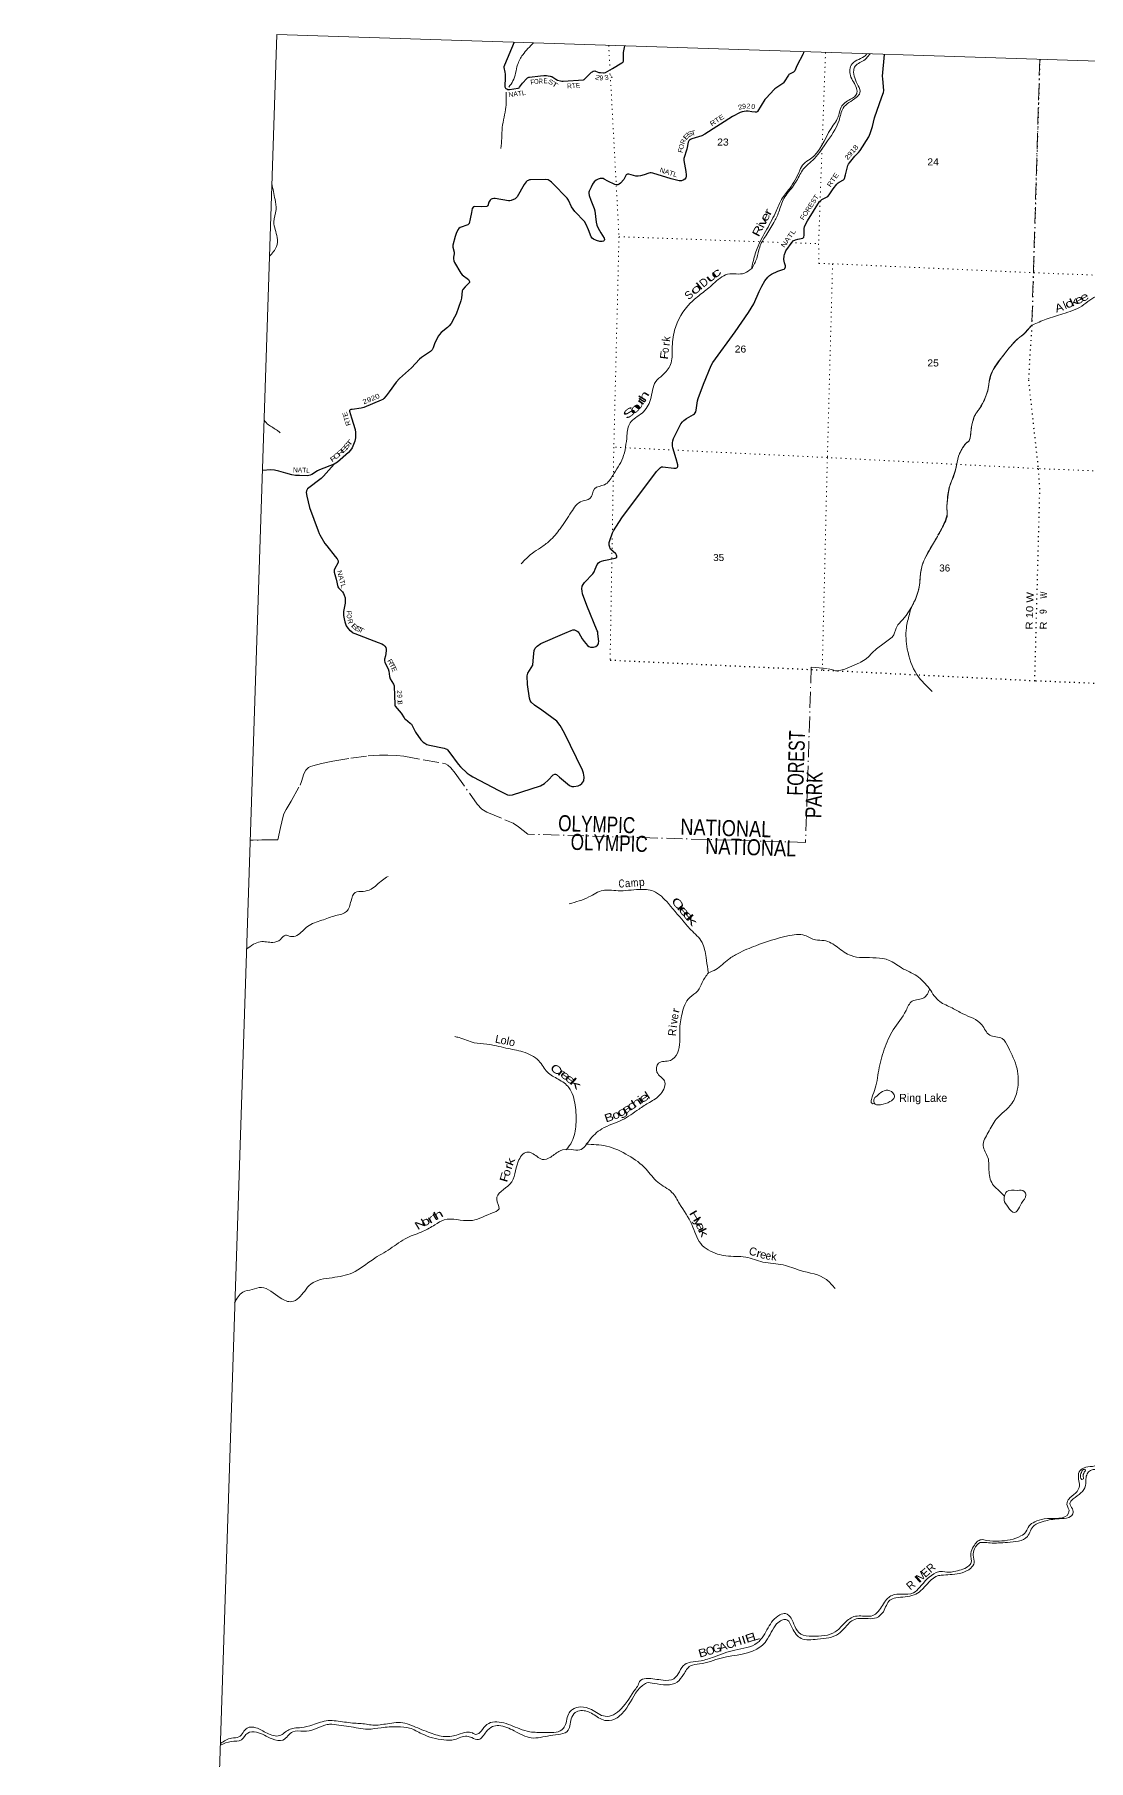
# Model space of a CAD drawing. Header units: feet. Extents: x -745759 to -493183, y 5472 to 195788.
# Drawn here: x -745759 to -719405, y 152644 to 195788 of the extents above; entities that cross this region are included whole.
import ezdxf
from ezdxf.enums import TextEntityAlignment as Align

# ---------------------------------------------------------------- set-up
doc = ezdxf.new("R2010")
doc.units = ezdxf.units.FT
doc.header["$LTSCALE"] = 80
doc.linetypes.add('DOT_DASHED', pattern=[7.7, 5, -1.2, 0.3, -1.2])
doc.linetypes.add('DOTTED', pattern=[1.5, 0.3, -1.2])
for name, color, linetype, lineweight in [('29', 7, 'Continuous', 25), ('39', 7, 'Continuous', 13), ('4', 7, 'Continuous', 13), ('44', 7, 'DOT_DASHED', 13), ('6', 7, 'DOTTED', 25), ('7', 7, 'DOTTED', 13)]:
    doc.layers.add(name, color=color, linetype=linetype, lineweight=lineweight)
doc.layers.add('30', color=7, linetype='Continuous')
doc.layers.add('41', color=7, linetype='Continuous')

msp = doc.modelspace()

# ---------------------------------------------------------------- linework, layer by layer
at = {"layer": '29'}
for points in [[(-733764.85, 195595.57), (-734007.14, 195024.53), (-734021.18, 194983.48), (-734023.88, 194960.01), (-733999.35, 194848.81), (-733993.11, 194793.37), (-733990.32, 194693.94), (-733999.59, 194503.88), (-733996.88, 194480.13), (-733991.73, 194465.11), (-733979.61, 194446.64), (-733971.52, 194439.07), (-733947.77, 194426.11), (-733921.86, 194417.47), (-733884.77, 194415.55), (-733662.65, 194444.66), (-733642.81, 194455.28), (-733630.41, 194469.32), (-733553.96, 194571.72), (-733452.82, 194689.68), (-733432.31, 194705.88), (-733416.57, 194715.95), (-733402.09, 194719.93), (-733380.5, 194723.17), (-733107.63, 194756.37), (-733022.66, 194760.97), (-732955.73, 194759.89), (-732916.33, 194756.65), (-732864.59, 194748.68), (-732841.31, 194741.53), (-732827.81, 194735.05), (-732720.44, 194667.84), (-732679.39, 194649.72), (-732609.22, 194627.03), (-732575.76, 194621.63), (-732540.98, 194622.01), (-732029.17, 194656.02), (-732015.52, 194661.6), (-732005.81, 194669.16), (-731856.91, 194821.22), (-731830.93, 194845.23), (-731809.34, 194859.28), (-731790.99, 194870.08), (-731779.12, 194873.32), (-731752.58, 194876.14), (-731731.62, 194874.4), (-731645.1, 194842.63), (-731609.64, 194836.59), (-731528.14, 194829.04), (-731513.56, 194831.19), (-731484.28, 194841.56), (-731308.28, 194936.38), (-731070.46, 195077.43), (-731052.09, 195093.68), (-731042.38, 195105.56), (-731033.74, 195122.85), (-731030.08, 195144.41), (-731034.64, 195313.2), (-731032.13, 195342.13), (-730999.92, 195502.34)], [(-726525.09, 195359.83), (-726525.85, 195344.3), (-726527.47, 195334.57), (-726540.42, 195306.49), (-726697.67, 195005.41), (-726750.93, 194880.91), (-726764.69, 194860.97), (-726778.99, 194848.51), (-726878.3, 194796.66), (-726898.81, 194784.78), (-726910.3, 194773.23), (-727013.24, 194602.22), (-727028.35, 194582.78), (-727047.78, 194564.76), (-727243.71, 194429.39), (-727267.91, 194411.11), (-727467.7, 194198.23), (-727499.22, 194161.44), (-727681.98, 193865.52), (-727692.78, 193855.8), (-727706.43, 193848.78), (-727721.92, 193846.08), (-727743.51, 193846.08), (-727819.07, 193858.04)], [(-726785.81, 190627.49), (-726727.21, 190658.55), (-726675.78, 190672.19), (-726550.4, 190694.33), (-726530.74, 190710.4), (-726524.26, 190725.52), (-726517.73, 190771.59), (-726514.32, 190938.12), (-726505.91, 190980.45), (-726488.64, 191025.82), (-726433.74, 191128.31), (-726129.18, 191611.3), (-726101.36, 191641.8), (-726075.2, 191663.15), (-725954.3, 191721.48), (-725925.17, 191742.63), (-725887.37, 191784.13), (-725788.35, 191931.04), (-725700.14, 192046.7), (-725663.92, 192080.11), (-725642.33, 192093.07), (-725531.85, 192151.8), (-725512.79, 192168.68), (-725501.99, 192192.45), (-725483.55, 192276.76), (-725419.61, 192511.64), (-725405.92, 192544.59), (-725382.17, 192583.48), (-725244, 192747.67), (-725159.8, 192840.57), (-725117.78, 192889.58), (-724896.4, 193229.44), (-724860.65, 193315.1), (-724808.78, 193488.13), (-724757.41, 193707.34), (-724571.47, 194231.49), (-724527.21, 194339.89), (-724522.06, 194390.54), (-724546.87, 194678.42), (-724553.12, 194750.37), (-724503.37, 195291.26)], [(-727819.07, 193858.04), (-727916.74, 193873.49), (-727964.27, 193873.09), (-728015, 193866.61), (-728062.5, 193855.81), (-728110.94, 193837.47), (-728307.09, 193741.29), (-728996.25, 193298.43), (-729070.78, 193257.49), (-729325.5, 193181.77), (-729355.72, 193166.64), (-729377.93, 193148.75), (-729398.9, 193129.92), (-729416.17, 193095.35), (-729449.77, 192918.14), (-729523.05, 192687.04), (-729527.13, 192641.52), (-729469.85, 192362.65), (-729462.6, 192278.72), (-729466.91, 192233.36), (-729474.94, 192206.21), (-729501.46, 192170.7), (-729540.32, 192144.78), (-729583.5, 192129.66), (-729640.31, 192129.13), (-729843.81, 192177.72), (-730299.21, 192319.77), (-730338.07, 192328.41), (-730365.69, 192328.74), (-730396.36, 192321.93), (-730518.09, 192279.35), (-730603.62, 192252.8), (-730666.23, 192244.16), (-730720.19, 192247.6), (-730895.64, 192293.3), (-730935.03, 192296), (-730962.44, 192279.35), (-731024.41, 192166.87), (-731104, 192069), (-731137.97, 192043.24), (-731170.36, 192034.6), (-731213.54, 192032.44), (-731245.71, 192039.35), (-731427.56, 192124.43)], [(-731427.56, 192124.43), (-731511.48, 192175.02), (-731543.86, 192187.99), (-731572.49, 192192.23), (-731617.27, 192190.15), (-731664.77, 192175.02), (-731714.42, 192149.1), (-731762.22, 192107.89), (-731809.42, 192049.72), (-731842.98, 191973.92), (-731891.46, 191874.73), (-731899.02, 191850.97), (-731900.16, 191823.14), (-731893.62, 191764.55), (-731851.61, 191646.94), (-731767.32, 191438.33), (-731751.69, 191380.78), (-731713.35, 191099.15), (-731694.89, 191025.64), (-731661.53, 190950.08), (-731598.71, 190829.86), (-731512.44, 190700.65), (-731502.85, 190664.91), (-731513.65, 190641.15), (-731535.24, 190621.7), (-731563.52, 190613.93), (-731625.91, 190615.22), (-731707.95, 190636.83), (-731781.36, 190669.23), (-731818.06, 190697.32), (-731841.32, 190727.11), (-731907.89, 190905.89), (-731969.19, 191040.82), (-732009.83, 191109.88), (-732246.91, 191362.31), (-732294.13, 191423.2), (-732329.63, 191477.35), (-732408.63, 191644.48), (-732443.1, 191693.25), (-732799.24, 192060.37), (-732834.96, 192099.41), (-732867.34, 192125.33), (-732919.16, 192153.42), (-732970.92, 192160.16), (-733355.27, 192157.74), (-733385.5, 192153.42), (-733413.85, 192142.04), (-733439.47, 192127.49), (-733465.38, 192105.89), (-733513.65, 192040.8), (-733694.23, 191729.98), (-733712.59, 191706.21), (-733744.4, 191684.71), (-733844.28, 191634.92), (-733870.19, 191628.44), (-733907.11, 191627.61), (-734241.54, 191691.09), (-734273.92, 191691.09), (-734317.49, 191682.75), (-734343.01, 191669.48), (-734368.91, 191643.56), (-734400.64, 191599.05), (-734426.13, 191509.62), (-734436.93, 191494.49), (-734452.5, 191488.26), (-734589.47, 191480.55), (-734758.62, 191490.17), (-734786.64, 191476.74), (-734812.59, 191436.16), (-734833.26, 191341.7), (-734868.15, 191176.57)], [(-734868.15, 191176.57), (-734892.67, 191060.5), (-734900.03, 191051.62), (-734923.78, 191034.34), (-735112.92, 190965.07), (-735146.15, 190941.44), (-735174.22, 190906.87), (-735216.37, 190813.75), (-735241.15, 190740.52), (-735298.36, 190524.48), (-735299.77, 190475.08), (-735268.14, 190347.33), (-735265.01, 190307.35), (-735281.09, 190226.35), (-735281.09, 190183.14), (-735272.63, 190134.93), (-735255.18, 190092.4), (-735098.66, 189822.36), (-735062.91, 189782.98), (-734910.03, 189661.71), (-734887.08, 189632.24), (-734882.76, 189612.8), (-734886.14, 189592.69), (-734988.34, 189479.48), (-735050.09, 189416.21), (-735069.94, 189381.67), (-735084.63, 189195.85), (-735102.26, 189129.73), (-735219.58, 188794.01), (-735258.31, 188721.09), (-735344.8, 188567.17), (-735387.98, 188508.84), (-735433.64, 188461.62), (-735592.01, 188340.33), (-735636.15, 188293.36), (-735658.93, 188256.08), (-735745.7, 188077.99), (-735790.63, 187957.94), (-735818.7, 187908.26), (-735861.34, 187860.8), (-736083.18, 187715.98), (-736136.88, 187672.76), (-736333, 187454.1), (-736634.81, 187186.68), (-736718.66, 187094.88), (-736887.24, 186857.29), (-736965.13, 186752.44), (-737025.58, 186685.47), (-737046.09, 186668.19), (-737089.19, 186644.84), (-737527.55, 186465.11), (-737594.29, 186445.99), (-737816.41, 186416.87), (-737849.23, 186411.1), (-737868.66, 186404.62), (-737883.78, 186387.34), (-737884.19, 186372.84), (-737831.23, 186208.54), (-737740.26, 185914.56), (-737729.42, 185838.6), (-737731.57, 185769.46), (-737733.73, 185702.49), (-737752.09, 185624.71), (-737782.31, 185540.46), (-737819.02, 185458.36), (-737855.72, 185397.87), (-737905.74, 185339.58), (-738180.91, 185101.33), (-738265.15, 185045.78)], [(-727636.25, 189360.2), (-727574.53, 189498.02), (-727494.72, 189630.2), (-727425.63, 189720.94), (-727379.22, 189764.14), (-727331.49, 189799.52), (-727172.34, 189870.77), (-727045.65, 189911.05), (-727014.35, 189926.17), (-726999.13, 189941.59), (-726980.88, 189980.18), (-726979.81, 190003.95), (-727006.62, 190082.36), (-727019.74, 190161.66), (-727015.42, 190252.39), (-727007.93, 190289.19), (-726985.2, 190351.77), (-726969.01, 190384.18), (-726817.88, 190598.06), (-726785.81, 190627.49)], [(-732502.27, 180824.83), (-732344.21, 180893.43), (-732301.71, 180906.45), (-732257.45, 180904.28), (-732221.82, 180893.49), (-732187.94, 180876.44), (-732167.85, 180858.92), (-732149.5, 180835.15), (-732065.65, 180679.84), (-732018.88, 180612.63), (-731930.36, 180517.58), (-731895.82, 180491.65), (-731859.14, 180476.56), (-731828.89, 180470.05), (-731783.55, 180472.21), (-731725.85, 180494.43), (-731682.08, 180524.06), (-731660.49, 180558.62), (-731654.01, 180584.55), (-731651.85, 180619.11), (-731671.28, 180809.23), (-731677.76, 180854.6), (-731687.02, 180884.7), (-731952.01, 181515.45), (-732059.11, 181807.94), (-732066.38, 181869.99), (-732070.7, 181934.8), (-732062.07, 181995.3), (-732041.43, 182042.28), (-732005.93, 182090.35), (-731799.57, 182307.67), (-731764.12, 182358.24), (-731739.41, 182426.23), (-731687.36, 182543.03), (-731655.09, 182580.77), (-731621.63, 182604.53), (-731579.53, 182626.14), (-731525.29, 182642.31), (-731242.73, 182697.44), (-731221.59, 182706.99), (-731201.71, 182725.52), (-731197.39, 182751.45), (-731203.86, 182777.37), (-731222.41, 182805.39), (-731353.2, 182925.97), (-731363.63, 182943.72), (-731376.58, 182969.65), (-731387.38, 183025.82), (-731386.14, 183087.62), (-731374.43, 183142.48), (-731308.59, 183328.28), (-731279.94, 183385.42), (-731070.52, 183704.03), (-730206.44, 184863.24), (-730110.35, 184963.71), (-730080.12, 184980.99), (-730045.66, 184984.64), (-729773.28, 184951.93), (-729722.81, 184950.75), (-729700.14, 184955.07), (-729681.79, 184970.19), (-729673.55, 184988.93), (-729675.31, 185028.52), (-729717.44, 185185.06), (-729799.01, 185458.68), (-729807.01, 185505.97), (-729807.01, 185577.27), (-729800.53, 185629.12), (-729783.48, 185689.07), (-729594.52, 186058.53), (-729559.8, 186104.41), (-729527.42, 186138.98), (-729492.88, 186167.06), (-729459.59, 186188.77), (-729281.39, 186289.54), (-729255.39, 186309.65), (-729238.11, 186333.42), (-729225.16, 186359.34), (-729213.66, 186393.81), (-729181.79, 186631.71), (-729165.79, 186687.73), (-729027.42, 187050.45), (-728841.94, 187513), (-728798.77, 187589.3), (-728237.04, 188354.53), (-727909.59, 188840.06), (-727774, 189052.6), (-727636.25, 189360.2)], [(-738265.15, 185045.78), (-738631.86, 184907.46), (-738686.67, 184882.43), (-738821.86, 184792.96), (-738869.22, 184771.76), (-738931.96, 184760.55), (-739130.92, 184761.96), (-739229.9, 184764.87), (-739327.06, 184780), (-739476.83, 184821.09), (-739654.15, 184872.89), (-739756.7, 184896.66), (-739852.78, 184903.14), (-740059.85, 184889.01)], [(-738265.15, 185045.78), (-738534.24, 184747.11), (-738590.84, 184693.58), (-738934.12, 184427.85), (-738951.65, 184400.94), (-738962.19, 184380.32), (-738966.51, 184341.43), (-738952.59, 184248.39), (-738881.39, 183965.06), (-738663.42, 183377.57)], [(-738663.42, 183377.57), (-738639.42, 183313.09), (-738628.14, 183282.48), (-738495.83, 183062.49), (-738452.16, 183005.88), (-738239.38, 182742.37)], [(-738239.38, 182742.37), (-738189.3, 182680.36), (-738165.51, 182634.73), (-738163.35, 182606.64), (-738168.2, 182587.34), (-738259.43, 182423.01), (-738268.86, 182397.79), (-738263.75, 182345.23), (-738217.99, 182169.32), (-738173.07, 181982.28), (-738156.61, 181954.56), (-738133.84, 181930.8)], [(-738133.84, 181930.8), (-738059.38, 181853.11), (-738035.98, 181815.94), (-738017.62, 181774.89), (-737994.95, 181705.76), (-737991.4, 181656.22), (-737990.64, 181619.34), (-737991.73, 181573.98), (-738029.04, 181364.29), (-738031.66, 181262.88), (-738018.7, 181180.78), (-737997.16, 181108.31), (-737963.66, 181010.11), (-737925.86, 180951.47), (-737881.62, 180899.93), (-737844.91, 180869.69), (-737812.53, 180843.76), (-737753.41, 180813.51), (-737169.12, 180588.28)], [(-736097.23, 178161.19), (-736081.13, 178138.63), (-736043.25, 178100.08), (-736000.07, 178069.83), (-735952.57, 178043.91), (-735881.85, 178021.91), (-735512.35, 177945.98), (-735477.59, 177933.73), (-735452.77, 177920.77), (-735436.57, 177903.48), (-735377.35, 177831.29), (-735167.36, 177549.6), (-735105.17, 177482.21), (-734936.77, 177326.66), (-734869.84, 177276.97), (-734797.72, 177230.74), (-734147.41, 176886.94), (-733934.99, 176786.55), (-733870.22, 176773.59), (-733810.96, 176783.95), (-733108.03, 177006.66), (-733006.62, 177063.09), (-732916.34, 177151.17), (-732790.72, 177279.13), (-732752.64, 177300.59), (-732730.27, 177300.73), (-732704.36, 177287.77), (-732634.41, 177226.58), (-732386.04, 177011.94), (-732324.38, 176989.63), (-732276.88, 176989.63), (-732167.05, 177007.02), (-732112.8, 177028.52), (-732073.93, 177063.09), (-732026.16, 177135.07), (-732013.48, 177222.96), (-732028.19, 177319.84), (-732054.51, 177400.11), (-732508.34, 178320.78), (-732615.85, 178519.2), (-732697.66, 178619.89), (-733074.75, 178894.82), (-733259.23, 179024.73), (-733336.95, 179102.51), (-733362.86, 179137.07), (-733384.59, 179197.73), (-733429.74, 179540.46), (-733442.84, 179755.7), (-733421.15, 179819.76), (-733297.39, 180024.14), (-733280.69, 180228.39), (-733269.44, 180388.65), (-733239.79, 180446.28), (-733192.29, 180502.45), (-733098.8, 180565.95), (-732502.27, 180824.83)], [(-737169.12, 180588.28), (-737078.26, 180553.25), (-737029.89, 180528.35), (-737001.83, 180502.43), (-736973.76, 180467.86), (-736965.81, 180425.22), (-736962.96, 180381.44), (-736985.41, 180255.19), (-737006.14, 180171.88), (-737006.14, 180137.32), (-736996.86, 180088.91), (-736913.37, 179935.7), (-736897.12, 179875.91), (-736881.47, 179741.96), (-736866.89, 179685.8), (-736780.53, 179547.53), (-736768.59, 179503.49), (-736758.41, 179260.24), (-736753.55, 179046.32), (-736747.08, 179018.24), (-736738.64, 179002.64), (-736589.66, 178823.26), (-736519, 178708.6), (-736504.19, 178692.02), (-736486.92, 178674.73), (-736366.44, 178577.29), (-736348.74, 178560.23), (-736335.79, 178545.11), (-736229.2, 178346.08), (-736097.23, 178161.19)]]:
    msp.add_lwpolyline(points, dxfattribs=at)
at = {"layer": '39'}
for points in [[(-733278.11, 195580.93), (-733549.82, 195282.4), (-733680.7, 195030.9), (-733795.34, 194627.25), (-733901.09, 194474.03)], [(-724944.47, 195304.99), (-725010.79, 195239.82), (-725200.11, 195144.14), (-725340.19, 195018.25), (-725343.58, 194725.44), (-725194.93, 194400.46), (-725198.25, 194315.74), (-725357.25, 194170.38), (-725590.88, 193973.38), (-725649.13, 193773.61), (-725841.81, 193437.64), (-726361.96, 192671.93), (-726523.72, 192559.01), (-726623, 192393.16), (-726876.82, 191938.34), (-727077.04, 191667.31), (-727213.53, 191375.63), (-727449.21, 190920.1), (-727692.05, 190436.58), (-727794.33, 190091.03), (-727826.6, 189936.72)], [(-727826.6, 189936.72), (-727701.68, 190190.47), (-727626.02, 190474.42), (-727475.67, 190759.51), (-727273.24, 191087.02), (-727149.87, 191352.95), (-727021.64, 191691.43), (-726776.98, 192015.28), (-726599.51, 192323.56), (-726505.44, 192459.31), (-726304.66, 192641.42), (-725979.68, 193059.13), (-725642.26, 193640.01), (-725539.46, 193947.14), (-725214.36, 194213.33), (-725118.99, 194330.84), (-725164.48, 194508.37), (-725274.28, 194898.52), (-725240.12, 194998.21), (-724989.7, 195160.21), (-724919.91, 195242.35), (-724867.16, 195302.7)], [(-733964.71, 194349.72), (-733972.14, 193975.49), (-734062.78, 193463.83), (-734075.14, 193199.65), (-734097.49, 192937.88)], [(-720809.59, 188526.71), (-720463.04, 188671.02), (-720046.24, 188806.36), (-719570.68, 189000.03), (-719157.19, 189256.72), (-719019.21, 189277.63), (-718777.44, 189373.3), (-718563.15, 189591.26), (-718302.46, 189706.4), (-718025.35, 189932.01), (-717510.68, 190196.9), (-717209.64, 190518.56), (-716814.2, 190881.01), (-716727.32, 191142.3), (-716664.37, 191616.65), (-716405.19, 192105.6), (-716304.44, 192463.33), (-716312.46, 192928.31), (-716173.93, 193272.45), (-716087.28, 193630.72), (-715973.47, 193755.6), (-715840.65, 193901.97)], [(-739823.61, 192058.63), (-739745.85, 191665.57), (-739718.69, 191411.96), (-739773.01, 191104.01), (-739691.53, 190714.54), (-739709.64, 190488.11), (-739883.63, 190244.57)], [(-727826.6, 189936.72), (-728004.55, 189822.41), (-728427.24, 189794.37), (-728787.72, 189551.79), (-729079.41, 189314.61), (-729354.99, 189076.81), (-729754.76, 188397.34), (-729813.52, 187926.87), (-729857.04, 187536.62), (-730056.95, 187273.66), (-730224.64, 187112.48), (-730357.21, 186663.06), (-730568.1, 186325.78), (-730866.06, 186082.78), (-730945.09, 185764.62), (-731051.79, 185203.08), (-731298.85, 184766.18), (-731507.65, 184533.87), (-731753.61, 184434.32), (-731872.24, 184186.39), (-732066.34, 184123.21), (-732337.22, 183850.88), (-732615.72, 183435.41), (-732881.82, 183130.57), (-733106.37, 182959.48), (-733319.74, 182816.24), (-733589.99, 182560.05)], [(-723884.58, 181292.33), (-723809.69, 181515.62), (-723755.37, 181622.04), (-723682.7, 181811.79), (-723630.88, 182025.1), (-723615.04, 182206.25), (-723560.72, 182524.39), (-723362.14, 182940.82), (-723153.31, 183287.49), (-723074.1, 183436.93), (-722942.82, 183751.68), (-722945.09, 184007.56), (-722940.56, 184059.64), (-722933.77, 184147.95), (-722875.09, 184509.88), (-722784.37, 184729.9), (-722764, 184786.51), (-722732.31, 184895.2), (-722662.15, 185214.47), (-722614.62, 185341.84), (-722577.27, 185413.17), (-722551.25, 185453.36), (-722473.16, 185566.02), (-722399.6, 185624.89), (-722376.97, 185663.94), (-722343.02, 185854.15), (-722322.65, 186020.02), (-722280.77, 186171.18), (-722269.45, 186217.04), (-722218.53, 186314.41), (-722135.91, 186429.32), (-722079.33, 186522.16), (-721923.16, 186894.65), (-721841.68, 187288.65), (-721549.71, 187748.9), (-721269.05, 188087.42), (-721124.19, 188219.89), (-721004.23, 188318.39), (-720974.81, 188354.62), (-720809.59, 188526.71)], [(-740019.53, 186143.92), (-739908.81, 186034.12), (-739682.48, 185889.2), (-739614.58, 185834.85)], [(-723311.41, 179367.02), (-723695.28, 179789.95), (-723934.81, 180421.5), (-723958.35, 180953.76), (-723884.58, 181292.33)], [(-740457.92, 172922.06), (-740284.28, 173045.66), (-740114.35, 173109.78), (-739798.29, 173093.47), (-739611.92, 173165.02), (-739486.73, 173271.28), (-739360.79, 173242.15), (-739196.31, 173270.11), (-738931.43, 173492.16), (-738578.45, 173646.14), (-738224.88, 173763.74), (-737954.51, 173868.4), (-737845.4, 174130.85), (-737738.33, 174340.84), (-737541.54, 174369.57), (-737343.73, 174424.52), (-737058.48, 174651.84), (-736919.74, 174743.43)], [(-732389.69, 174060.48), (-731896.94, 174229.24), (-731543.56, 174393.31), (-731383.98, 174399.23), (-731168.7, 174384.81), (-730640.97, 174416.86), (-730283.56, 174374.7), (-729910.4, 174065.25), (-729466.89, 173542.95), (-729347.07, 173409), (-729068.89, 173095.15), (-728968.61, 172719.52), (-728923.83, 172420.8), (-728910.12, 172334.38)], [(-723378.14, 171936.96), (-723697.73, 172256.31), (-724077.25, 172454.89), (-724390.54, 172644.84), (-725053.46, 172715.02), (-725342.07, 172762.59), (-725676.81, 172971.56), (-726015.14, 173140.25), (-726230.34, 173156.69), (-726498.29, 173268.11), (-726924.37, 173256.36), (-727724.73, 173010.65), (-728167.99, 172817.74), (-728401.58, 172673.27), (-728720.24, 172416.94), (-728910.12, 172334.38)], [(-728910.12, 172334.38), (-729065.84, 172090.94), (-729176.93, 171881.1), (-729375.06, 171715.05), (-729568.49, 171308.39), (-729626.82, 170900.53), (-729681.48, 170328.89), (-729860.26, 170141.88), (-730155.46, 170072.52), (-730194.6, 169845.75), (-730007.28, 169632.41), (-730100.72, 169306.72), (-730381.31, 169095.38), (-730644.13, 168925.78), (-731066.15, 168657.29), (-731573.19, 168432.52), (-731893.51, 168133.83), (-732122.29, 167906.33), (-732339.73, 167916.79), (-732617.4, 167883.13), (-732851.39, 167728.57), (-733069.51, 167670.36), (-733321.55, 167827.63), (-733449.74, 167850.79), (-733664.74, 167614.68), (-733874.56, 167047.03), (-734202.14, 166665.79), (-734144.52, 166437.28), (-734347.04, 166313.82), (-734874.34, 166138.32), (-735515.06, 166157.13), (-735749.81, 166034.92), (-736040.59, 165872.47), (-736438.2, 165712.13), (-736866.49, 165437.84), (-737294.54, 165169.59), (-737805.85, 164835.88), (-738319.01, 164712.36), (-738849.71, 164553.16), (-739003.85, 164377.31), (-739328.87, 164113.15), (-739613.73, 164205.02), (-740083.53, 164467.71), (-740317.44, 164418.2), (-740550.13, 164348.45), (-740758.34, 164084.15)], [(-723375.31, 171933.37), (-723519.57, 171705.93), (-723811.22, 171624.32), (-723967.73, 171387.96), (-724285.01, 170909.34), (-724511.89, 170421.15), (-724649.16, 169903.22), (-724755.98, 169390.16), (-724833.23, 169168.91), (-724822.84, 169073.55), (-724770.79, 169063.45), (-724753.78, 169071.59)], [(-723378.14, 171936.96), (-723125.71, 171615.89), (-722813.33, 171454.26), (-722546.71, 171308.55), (-722073.28, 171035.61), (-721875.78, 170773.38), (-721564.42, 170688.57), (-721413.2, 170480.66), (-721192.44, 169936.71), (-721187.34, 169397.09), (-721319.2, 169068.86), (-721709.7, 168677.94), (-721910.51, 168340.26), (-722040.52, 168007.91), (-721920.9, 167714.37), (-721892.42, 167359.71), (-721776.71, 167017.82), (-721638.68, 166885.18), (-721506.7, 166752.78)], [(-732461.32, 167911.33), (-732321.92, 168114.09), (-732222.44, 168542.58), (-732241.84, 169026.18), (-732398.07, 169466.62), (-732662.32, 169672.84), (-732933.79, 169849.05), (-733148.63, 170132.15), (-733545.33, 170355.64), (-733971.18, 170452.99), (-734449.55, 170548.33), (-734766.75, 170586.91), (-735144.93, 170716.75), (-735246.94, 170738.89)], [(-724747.57, 169213.39), (-724636.12, 169308.74), (-724465.24, 169397.06), (-724294.32, 169331.84), (-724257.91, 169231.43), (-724369.47, 169112.52), (-724602.4, 169036.71), (-724736.95, 169052.03), (-724771.66, 169144.3), (-724747.57, 169213.39)], [(-731971.43, 168049.98), (-731457, 167999.7), (-730911.41, 167766.39), (-730468.78, 167427.98), (-730173.1, 167097.29), (-729819.88, 166845.18), (-729631.3, 166561.08), (-729320.96, 166037.9), (-729101.38, 165566.72), (-728680, 165303.88), (-728472.03, 165257.43), (-727975.02, 165226.01), (-727544.08, 165104.22), (-727038.58, 165032.07), (-726610.28, 164894.23), (-725957.55, 164666.86), (-725742.59, 164438.3)], [(-721506.7, 166752.78), (-721449.83, 166865.73), (-721182.39, 166895.76), (-721009.96, 166868.86), (-720969.05, 166780.4), (-721079.9, 166576.61), (-721186.17, 166386.78), (-721250.35, 166344.83), (-721414.64, 166476.47), (-721514.75, 166650.06), (-721506.7, 166752.78)], [(-719889.83, 158897.68), (-719940.66, 159093.6), (-719867.44, 159211.98), (-719689.77, 159370.75), (-719634.04, 159505.96), (-719653.52, 159678.45), (-719634.32, 159859.53), (-719527.73, 159954.39), (-719308.24, 159996.37), (-719059.75, 160057.44), (-718569.02, 160226.28), (-718490.51, 160273.74), (-718351.02, 160436.01), (-718195.3, 160549.16), (-717840.9, 160739.45), (-717767.96, 160799.25), (-717665.64, 160991.25), (-717501.98, 161049.55), (-716923.69, 161136.19), (-716636.98, 161143.25), (-716506.73, 161172.54), (-716326.49, 161242.31), (-716138.71, 161247.14), (-715921.89, 161220.54), (-715656.34, 161099.12), (-715350.32, 161135.73), (-715158.5, 161243.44), (-714950.89, 161342.45), (-714655.18, 161373.4), (-714321.31, 161554.39), (-714141.74, 161658.54), (-713625.77, 161802.15), (-713450.39, 161799.38), (-713337.04, 161809.13), (-713147.4, 161912.88), (-712894.22, 162042.45), (-712546.64, 162212.81), (-712292.08, 162223.13), (-712140.58, 162279.88), (-711877.8, 162499.99), (-711412.35, 162847.6), (-711007.28, 162940.97), (-710793.23, 162946.8), (-710697.18, 163132.99), (-710619.86, 163253.22), (-710492.02, 163375.54), (-710317.86, 163599.09), (-710079.45, 163763.59), (-709989.33, 163798.47), (-709871.81, 163829.41)], [(-741112.85, 153024.32), (-740838.48, 153118.63), (-740585.49, 153162.26), (-740428.82, 153329.01), (-740210.11, 153350.82), (-739815.31, 153181.95), (-739546.05, 153155.34), (-739299.86, 153363.97), (-739031.19, 153373.74), (-738754.74, 153427.66), (-738502.74, 153526.98), (-738380.79, 153550.53), (-738147.71, 153527.34), (-737898.83, 153495.45), (-737419.43, 153426.33), (-737093.18, 153464.18), (-736680.88, 153484.54), (-736379.55, 153452.64), (-736076.45, 153311.57), (-735521.74, 153156.7), (-735257.02, 153168.64), (-734947.17, 153251.57), (-734825.57, 153214.52), (-734655.79, 153171.57), (-734464.93, 153358.11), (-734308.34, 153493.45), (-734146.1, 153515.44), (-733761.96, 153383.35), (-733337.1, 153209.27), (-732864.89, 153265.69), (-732415.87, 153399.78), (-732322.27, 153729.5), (-732204.03, 153864.31), (-732057.67, 153892.97), (-731763.45, 153782.56), (-731462.44, 153639.55), (-731191.25, 153713.88), (-730949.52, 153963.09), (-730560.76, 154515.71), (-730451.25, 154582.17), (-730266.11, 154570.94), (-729689.87, 154605.14), (-729529.06, 154796.89), (-729359.4, 155008.49), (-729131.61, 155056.22), (-728589.23, 155204.87), (-727589.28, 155499.4), (-727465, 155633.98), (-727202.38, 156056.13), (-727071.54, 156152.07), (-726973.99, 156170.51), (-726812.94, 155956.16), (-726589.18, 155694.94), (-726180.47, 155675.03), (-725652.74, 155810.11), (-725510.25, 155946), (-725286.21, 156155.49), (-725137.44, 156194.17), (-724709.03, 156213.9), (-724533.76, 156362.66), (-724369.08, 156653.25), (-724225.8, 156706.28), (-723766.9, 156783.42), (-723603.52, 156886.17), (-723153, 157264.67), (-723027.33, 157279.99), (-722810.87, 157295.83), (-722348.89, 157451.64), (-722263.04, 157583.67), (-722289.93, 157772.6), (-722253.4, 157932.81), (-722112.14, 158088.95), (-722025.14, 158095.68), (-721862.31, 158081.27), (-721432.04, 158096.9), (-720934.12, 158243.23), (-720855.93, 158385.66), (-720761.94, 158519.39), (-720560.61, 158612.59), (-720198.86, 158681.38), (-719796.39, 158811.22), (-719807.77, 158932.88), (-719873.13, 159066.74), (-719787.98, 159180.61), (-719594.51, 159330.68), (-719482.43, 159514.22), (-719466.32, 159719.67), (-719419.44, 159835.03), (-719334.02, 159904.44), (-719129.97, 159912.68), (-718870.11, 159955.12)], [(-719534.13, 159790.99), (-719509.61, 159850.65), (-719483.46, 159900.14), (-719510.79, 159923.42), (-719580.42, 159845.31), (-719603.28, 159724.98), (-719571.09, 159671.21), (-719532.27, 159683.84), (-719541.83, 159748.86), (-719534.13, 159790.99)], [(-741111.71, 153070.78), (-740829.95, 153203.02), (-740651.13, 153232.46), (-740440.04, 153454.7), (-740221.96, 153460.38), (-739944.81, 153326.38), (-739628.47, 153265.61), (-739398.74, 153414.28), (-739264.16, 153451.48), (-739094.1, 153467.1), (-738803.08, 153532.58), (-738417.6, 153640.85), (-738214.17, 153632.95), (-737806.73, 153580.77), (-737460.94, 153551.18), (-737300.44, 153528.79), (-736936, 153563.13), (-736499.77, 153576.5), (-736280.9, 153499.31), (-735863.78, 153333.62), (-735496.19, 153242.58), (-735163.43, 153292.29), (-734957.32, 153352.98), (-734808.9, 153331.05), (-734723.48, 153297.43), (-734631.27, 153334.26), (-734483.17, 153510.34), (-734306.01, 153604.48), (-734084.46, 153595.88), (-733624.81, 153434.59), (-733377.58, 153360.34), (-733011.01, 153346.11), (-732572.65, 153413.95), (-732500.46, 153506.1), (-732390.75, 153835.19), (-732310.9, 153916.95), (-732098.51, 153983.45), (-731832.76, 153918.59), (-731490.48, 153747.72), (-731283.23, 153786.14), (-731089.83, 153934.19), (-730725.2, 154437.24), (-730653.84, 154559.73), (-730631.25, 154621.48), (-730461.16, 154689.63), (-730043.09, 154651.18), (-729769.29, 154689.04), (-729495.1, 155046.09), (-729353.76, 155101.21), (-729090.11, 155137.44), (-728777.84, 155230.38), (-728246.59, 155403.7), (-727686.91, 155581.99), (-727530.52, 155763.8), (-727293.8, 156142.51), (-727122.96, 156281.34), (-726980.47, 156314.2), (-726839.8, 156197.62), (-726748.53, 156004.17), (-726601.03, 155804.49), (-726306.53, 155752.65), (-725739.7, 155855.91), (-725528.22, 156053.77), (-725268.79, 156239.67), (-725098.66, 156257.31), (-724764.91, 156280.72), (-724634.9, 156406.99), (-724421.72, 156699.74), (-724318.1, 156770.47), (-724072.81, 156801.36), (-723781.04, 156834.48), (-723628.4, 156971.99), (-723214.61, 157339.79), (-723102.41, 157371.8), (-722899.54, 157349.78), (-722771.78, 157367.04), (-722417.89, 157492.71), (-722348.5, 157564.77), (-722346.61, 157819.25), (-722279.39, 157990.39), (-722185.72, 158116.05), (-722091.09, 158162.89), (-721950.58, 158145.31), (-721642.66, 158127.3), (-721095.02, 158255.54), (-720967.81, 158361.72), (-720891.55, 158506.24), (-720748.39, 158607.76), (-720515.47, 158683.57), (-719904.6, 158829.56), (-719889.83, 158897.68)]]:
    msp.add_spline(points, degree=3, dxfattribs=at)
at = {"layer": '4'}
msp.add_lwpolyline([(-739699.92, 195787.95), (-708889.59, 194791.67), (-678077.93, 193837.75), (-647264.98, 192926.23), (-616450.81, 192057.09), (-585635.48, 191230.34), (-554819.03, 190445.97), (-524001.53, 189704), (-493183.05, 189004.41), (-497222.97, 5471.78), (-528293.91, 6177.09), (-559363.85, 6925.15), (-590432.73, 7715.93), (-621500.49, 8549.46), (-652567.08, 9425.72), (-683632.43, 10344.71), (-714696.49, 11306.44), (-745759.19, 12310.89)], close=True, dxfattribs=at)
msp.add_lwpolyline([(-739699.92, 195787.95), (-708889.59, 194791.67), (-678077.93, 193837.75), (-647264.98, 192926.23), (-616450.81, 192057.09), (-585635.48, 191230.34), (-554819.03, 190445.97), (-524001.53, 189704), (-493183.05, 189004.41), (-497222.97, 5471.78), (-528293.91, 6177.09), (-559363.85, 6925.15), (-590432.73, 7715.93), (-621500.49, 8549.46), (-652567.08, 9425.72), (-683632.43, 10344.71), (-714696.49, 11306.44), (-745759.19, 12310.89)], close=True, dxfattribs=at)
at = {"layer": '44'}
for p, q in [((-720622.65, 195166.06), (-720822.86, 188519.4)), ((-739673.98, 175659.07), (-740365.21, 175650.99))]:
    msp.add_line(p, q, dxfattribs=at)
for points in [[(-726335.49, 179972.83), (-725904.53, 179934.13), (-725772.52, 179894.82), (-725730.74, 179885.74), (-725692.17, 179882.62), (-725646.15, 179886.52), (-725595.73, 179895.75), (-725495.89, 179925.66), (-725115.02, 180088.4), (-724987.62, 180161.42), (-724916.03, 180221.83), (-724813.37, 180329.01), (-724707.89, 180430.67), (-724513.67, 180573.24), (-724309.87, 180723.08), (-724269.16, 180780.2), (-724217.96, 180950.05), (-724175.21, 181029.48), (-724054.27, 181159.48), (-723962.06, 181265.55), (-723833.48, 181471.63), (-723724.6, 181699.73), (-723650.83, 181927.03), (-723622.12, 182088.67), (-723609.63, 182318.8), (-723563.21, 182520.31), (-723537.27, 182597.54), (-723473.38, 182735.55), (-723100.71, 183389.46), (-722976.56, 183647.5), (-722935.49, 183792.74), (-722947.83, 183995.75), (-722917.48, 184295.47), (-722879.29, 184482.95), (-722802.78, 184687.82), (-722727.03, 184902.76), (-722702.39, 185025.56), (-722652.89, 185247.32), (-722551.35, 185452.69), (-722475.35, 185566.7), (-722388.62, 185634.02), (-722367.59, 185698.2), (-722352.31, 185785.1), (-722321.41, 186031.24), (-722268.86, 186216.23), (-722216.92, 186319.37), (-722115.34, 186453.53), (-722080.95, 186509.66), (-722042.35, 186588.4), (-721965.94, 186769.79), (-721925.3, 186884.77), (-721903.37, 186978.23), (-721880.64, 187174.8), (-721865.52, 187239.33), (-721836.6, 187310.85), (-721785.67, 187406.39), (-721610.54, 187661.46), (-721387.58, 187952.16), (-721275.88, 188081.21), (-721195.95, 188165.22), (-721165.64, 188191.69), (-721034.55, 188289.83), (-720983.17, 188338.46), (-720822.86, 188519.4)], [(-726335.49, 179972.83), (-726481.01, 175593.32), (-733422.62, 175799.35)], [(-740365.21, 175650.99), (-739673.54, 175661.09), (-739605.83, 175969.46), (-739543.33, 176248.88), (-739521.87, 176308.77), (-739468.61, 176413.86), (-739345.7, 176625.24), (-739119.59, 177025.99), (-739083.5, 177119.52), (-739021.81, 177308.07), (-738973.25, 177397.75), (-738905.11, 177463.35), (-738856.4, 177490.6), (-738797.42, 177511.24), (-738585.13, 177568.94), (-738296.96, 177627.49), (-737853.72, 177698.65), (-737412.94, 177753.83), (-737131.47, 177772.47), (-736926.72, 177775.92), (-736696.92, 177765.9), (-736525.58, 177746.3), (-736039.49, 177657.41), (-735557.16, 177571.18), (-735486.74, 177553.5), (-735421.82, 177520.52), (-735345.25, 177455.58), (-735241.78, 177325.04), (-734687.97, 176545.86), (-734574.32, 176421.02), (-734451.21, 176353.25), (-733999.74, 176161.25), (-733793.13, 176077.84), (-733654.66, 175979.88), (-733422.62, 175799.35)]]:
    msp.add_lwpolyline(points, dxfattribs=at)
at = {"layer": '6'}
for points in [[(-720622.65, 195166.06), (-720783.74, 189848.31), (-720781.02, 189847.57), (-720824.51, 188510.72), (-720907.94, 187150.87), (-720662.85, 184929.42), (-720628.18, 184449.8), (-720755.56, 179636.7)], [(-731367.32, 180151.46), (-726039.95, 179901.15), (-720727.32, 179635.29), (-709383.81, 179175.45)]]:
    msp.add_lwpolyline(points, dxfattribs=at)
at = {"layer": '7'}
for p, q in [((-731401.05, 195515.43), (-731365.73, 194857.95)), ((-731144.05, 190731.86), (-727123.75, 190591.6)), ((-731144.05, 190731.86), (-727114.46, 190591.28)), ((-726847.33, 190581.96), (-726153.95, 190557.77))]:
    msp.add_line(p, q, dxfattribs=at)
for points in [[(-725980.36, 195339.08), (-726153.95, 190557.77), (-726143.98, 190065.02), (-725803.9, 190057.29), (-725934.44, 185213.79), (-726061.91, 179902.25)], [(-731354.32, 194645.72), (-731144.05, 190731.86), (-731273.55, 185472.65), (-731367.32, 180151.46)], [(-725803.9, 190057.29), (-720771.54, 189833.06), (-713020.75, 189530.63)], [(-709215.96, 184479.39), (-720664.53, 184937.56), (-725934.44, 185213.79), (-731273.55, 185472.65)]]:
    msp.add_lwpolyline(points, dxfattribs=at)

# ---------------------------------------------------------------- texts
at = {"layer": '30'}
for s, rotation, width, p in [('F', 6.937, 0.85, (-733302.36, 194540.04)), ('O', 6.937, 0.75, (-733204.86, 194555.91)), ('R', 3.099, 0.7, (-733095.05, 194562.86)), ('E', 358.299, 0.75, (-732981.96, 194568.78)), ('S', 338.359, 1.15, (-732869.75, 194544.09)), ('T', 327.955, 1.6, (-732779.46, 194484.43)), ('2', 339.837, 1.25, (-731700.55, 194660.59)), ('9', 354.707, 0.9, (-731590.24, 194643.34)), ('3', 14.314, 1.1, (-731440.79, 194658.36)), ('1', 25.314, 0.65, (-731324.27, 194708.3)), ('2', 20.737, 1.25, (-728091.19, 193919.8)), ('9', 7.279, 0.95, (-728008.85, 193936.95)), ('2', 355.011, 0.85, (-727911.95, 193940.42)), ('E', 47.922, 1.7, (-729409.76, 193203.68)), ('S', 28.556, 1.3, (-729344, 193246.99)), ('T', 16.556, 1.2, (-729267.83, 193267.14)), ('O', 76.264, 0.85, (-729526.91, 192971.45)), ('E', 43.887, 1.8, (-737977.19, 185380.06)), ('S', 53.754, 1.5, (-737908.74, 185462.02)), ('T', 51.909, 1.8, (-737836.16, 185544.79)), ('F', 33.887, 1.55, (-738260.91, 185133.4)), ('O', 41.887, 1.5, (-738162.01, 185215.05)), ('R', 42.887, 1.6, (-738070.61, 185293.18)), ('F', 271.553, 0.75, (-737953.52, 181340.88)), ('O', 274.837, 0.7, (-737950.91, 181236.76)), ('R', 282.642, 0.85, (-737919.45, 181105.12)), ('E', 316.312, 1.75, (-737788.09, 180938.31)), ('S', 325.92, 1.45, (-737702.84, 180886.14)), ('T', 333.92, 1.4, (-737610.21, 180843.01)), ('R', 298.588, 1.2, (-736910.21, 180076.2)), ('T', 296.588, 1.45, (-736863.9, 179987.65)), ('E', 292.664, 1.15, (-736819.96, 179896.48)), ('2', 271.301, 0.8, (-736695.65, 179352.71)), ('9', 271.301, 0.8, (-736684.53, 179250.03)), ('8', 274.711, 0.85, (-736680.61, 179081.48))]:
    msp.add_text(s, height=120, rotation=rotation, dxfattribs=dict(at, width=width)).set_placement(p, align=Align.CENTER)
for s, rotation, width, p in [('NATL', 7.466, 1.05, (-733899.21, 194221.88)), ('RTE', 32.725, 1.2, (-728824.19, 193492.2)), ('0', 351.011, 1.1, (-727845.18, 193934.63)), ('2918', 49.919, 1.2, (-725425.17, 192641.1)), ('NATL', 342.676, 1.1, (-730137.36, 192352.26)), ('RTE', 56.019, 1.2, (-725853.97, 191962.07)), ('FOREST', 56.824, 1.1, (-726530.23, 191135.26)), ('NATL', 54.755, 1.25, (-727009.07, 190448.79)), ('2920', 22.294, 1.25, (-737526.61, 186541.15)), ('RTE', 107.194, 1.1, (-737847.9, 186028.01)), ('NATL', 284.581, 1.1, (-738195.57, 182376.21))]:
    msp.add_text(s, height=120, rotation=rotation, dxfattribs=dict(at, width=width)).set_placement(p)
for s, rotation, p in [('RTE', 3.802, (-732438.88, 194438.37)), ('NATL', 358.316, (-739297, 184846.03))]:
    msp.add_text(s, height=120, rotation=rotation, dxfattribs=at).set_placement(p)
for s, rotation, p in [('F', 75.407, (-729546.01, 192870.97)), ('R', 70.264, (-729487.12, 193092.08)), ('1', 273.415, (-736678.19, 179119.55))]:
    msp.add_text(s, height=120, rotation=rotation, dxfattribs=at).set_placement(p, align=Align.CENTER)
at = {"layer": '41'}
for s, rotation, width, p in [('v', 62.643, 1.5, (-727460.36, 191072.57)), ('e', 62.645, 1.4, (-727401.01, 191187.26)), ('r', 62.645, 1.55, (-727332.72, 191310.66)), ('R', 62.85, 1.4, (-727590.6, 190833.54)), ('i', 62.643, 1.2, (-727516.7, 190967.72)), ('u', 38.937, 1.95, (-728774.29, 189664.11)), ('c', 36.914, 1.9, (-728663.02, 189745.52)), ('o', 40.023, 1.8, (-729164.58, 189348.37)), ('l', 40.023, 1.6, (-729074.73, 189423.01)), ('A', 17.442, 1.15, (-720110.4, 188868.7)), ('c', 25.089, 1.5, (-719852.9, 188971.93)), ('k', 25.229, 1.5, (-719728.52, 189021.88)), ('e', 24.229, 1.3, (-719605.68, 189072.79)), ('e', 27.762, 1.4, (-719466.08, 189142.18)), ('F', 83.024, 1.25, (-729913.28, 187758.31)), ('o', 84.251, 0.85, (-729897.08, 187886.48)), ('h', 58.595, 1.6, (-730436.6, 186704.15)), ('S', 38.824, 1.8, (-730827.31, 186257.59)), ('o', 42.883, 1.95, (-730678.78, 186370.95)), ('u', 54.518, 1.8, (-730578.67, 186484.12)), ('t', 58.595, 1.45, (-730488.9, 186602.86)), ('C', 1.258, 0.75, (-731079.61, 174466.78)), ('a', 4.651, 0.9, (-730922.12, 174477.3)), ('m', 3.773, 0.85, (-730748.88, 174489.91)), ('p', 5.193, 0.95, (-730567.66, 174503.04)), ('C', 310.12, 1.6, (-729754.16, 174003.99)), ('r', 310.12, 2.05, (-729656.74, 173888.38)), ('e', 310.553, 1.85, (-729583.1, 173804.05)), ('e', 310.553, 1.85, (-729488.03, 173696.75)), ('k', 310.553, 2.1, (-729402.25, 173589.32)), ('e', 81.147, 0.9, (-729660.85, 171227.45)), ('r', 75.822, 1.2, (-729635.69, 171368.99)), ('R', 84.424, 0.95, (-729713.45, 170836.46)), ('v', 82.577, 0.95, (-729683.01, 171102.06)), ('C', 327.368, 1.4, (-732768.6, 169835.44)), ('r', 327.368, 1.75, (-732634.51, 169756.18)), ('e', 325.711, 1.6, (-732537.51, 169689.43)), ('e', 322.774, 1.75, (-732419.02, 169597.07)), ('k', 318.285, 2.15, (-732298.04, 169492.72)), ('h', 32.567, 1.65, (-730660.04, 169010.54)), ('i', 32.791, 1.4, (-730559.61, 169075.71)), ('e', 32.878, 1.6, (-730473.05, 169131.47)), ('l', 32.878, 1.35, (-730380.58, 169190.58)), ('B', 18.697, 1.3, (-731361.57, 168627.15)), ('o', 21.386, 1.25, (-731185.73, 168691.76)), ('g', 32.362, 1.7, (-731020.03, 168781.45)), ('a', 32.362, 1.65, (-730901.11, 168856.58)), ('c', 32.567, 1.75, (-730780.15, 168933.83)), ('o', 73.159, 1.1, (-733863.79, 167310.44)), ('k', 69.272, 1.4, (-733772.01, 167579.72)), ('r', 73.159, 1.25, (-733817.99, 167459.69)), ('F', 73.604, 1.45, (-733912.96, 167192.97)), ('N', 31.49, 1.4, (-736062.02, 165966.69)), ('o', 29.037, 1.45, (-735936.93, 166030.37)), ('r', 29.037, 1.6, (-735810.17, 166091.2)), ('t', 29.344, 1.4, (-735700.28, 166156.16)), ('h', 28.43, 1.5, (-735612.7, 166200.92)), ('H', 300.391, 1.5, (-729326.07, 166204.77)), ('y', 295.391, 1.45, (-729240.89, 166058.17)), ('a', 294.231, 1.4, (-729188.41, 165945.13)), ('k', 296.582, 1.55, (-729121.36, 165798.16)), ('r', 345.316, 1.2, (-727673.13, 165224.58)), ('e', 346.169, 1.05, (-727557.98, 165194.6)), ('e', 351.513, 0.9, (-727421.85, 165164.37)), ('I', 42.299, 2.2, (-723602.11, 157104.56)), ('I', 17.315, 1.35, (-727995.12, 155565.9)), ('E', 18.023, 1.35, (-727837.51, 155617.12)), ('L', 16.756, 1.2, (-727699.28, 155656.29)), ('B', 16, 1.25, (-729020.83, 155244.77)), ('A', 18.081, 1.15, (-728518.59, 155396.59)), ('C', 18.081, 1.05, (-728332.74, 155459.72)), ('H', 17.315, 1.2, (-728159, 155514.81))]:
    msp.add_text(s, height=200, rotation=rotation, dxfattribs=dict(at, width=width)).set_placement(p, align=Align.CENTER)
for s, rotation, p in [('D', 38.937, (-728961.12, 189514.54)), ('S', 41.555, (-729332.41, 189203.72)), ('l', 23.089, (-719957.69, 188928.19)), ('k', 83.236, (-729865.42, 188168.55)), ('r', 83.236, (-729877.02, 188041.55)), ('i', 82.577, (-729696.95, 170981.52)), ('L', 348.942, (-734180.07, 170577.18)), ('o', 348.515, (-734045.25, 170549.67)), ('l', 348.515, (-733941.85, 170528.66)), ('o', 347.754, (-733836.39, 170505.6)), ('C', 347.316, (-727815.33, 165268.99)), ('k', 354.527, (-727278.61, 165146.41)), ('R', 41.293, (-723279.06, 157384.98)), ('R', 39.895, (-723784.27, 156951.04)), ('V', 45.262, (-723519.38, 157182.73)), ('E', 41.974, (-723418.06, 157264.89)), ('O', 17.149, (-728834.23, 155295.32)), ('G', 18.057, (-728665.99, 155351.63))]:
    msp.add_text(s, height=200, rotation=rotation, dxfattribs=at).set_placement(p, align=Align.CENTER)
msp.add_text('Ring Lake', height=200, dxfattribs=at).set_placement((-724140.95, 169108.08))
at = {"layer": '44'}
for s, rotation, width, p in [('FOREST', 88.097, 0.75, (-726542.37, 176757.98)), ('PARK', 88.097, 0.8, (-726087.39, 176193.12)), ('OLYMPIC', 358.3, 0.8, (-732669.45, 175877.04)), ('NATIONAL', 358.3, 0.85, (-729614.82, 175786.38)), ('OLYMPIC', 358.3, 0.8, (-732357.84, 175409.4)), ('NATIONAL', 358.3, 0.85, (-728990.87, 175308))]:
    msp.add_text(s, height=400, rotation=rotation, dxfattribs=dict(at, width=width)).set_placement(p)
at = {"layer": '6'}
for s, width, p in [('R 10 W', 1.2, (-720801.83, 180912.31)), ('W', 0.65, (-720441.81, 181684.9)), ('9', 0.9, (-720452.85, 181300.58)), ('R ', 1.2, (-720448.84, 180910.26))]:
    msp.add_text(s, height=175, rotation=88.484, dxfattribs=dict(at, width=width)).set_placement(p)
at = {"layer": '7'}
for s, width, p in [('23', 1.1, (-728688.22, 193012.51)), ('24', 1.1, (-723433.93, 192516.52)), ('26', 1.1, (-728249.99, 187838.72)), ('25', 1.1, (-723433.93, 187490.44)), ('35', 1.05, (-728788.78, 182626.85)), ('36', 1.05, (-723136.52, 182365.17))]:
    msp.add_text(s, height=175, dxfattribs=dict(at, width=width)).set_placement(p)

doc.saveas('drawing.dxf')
